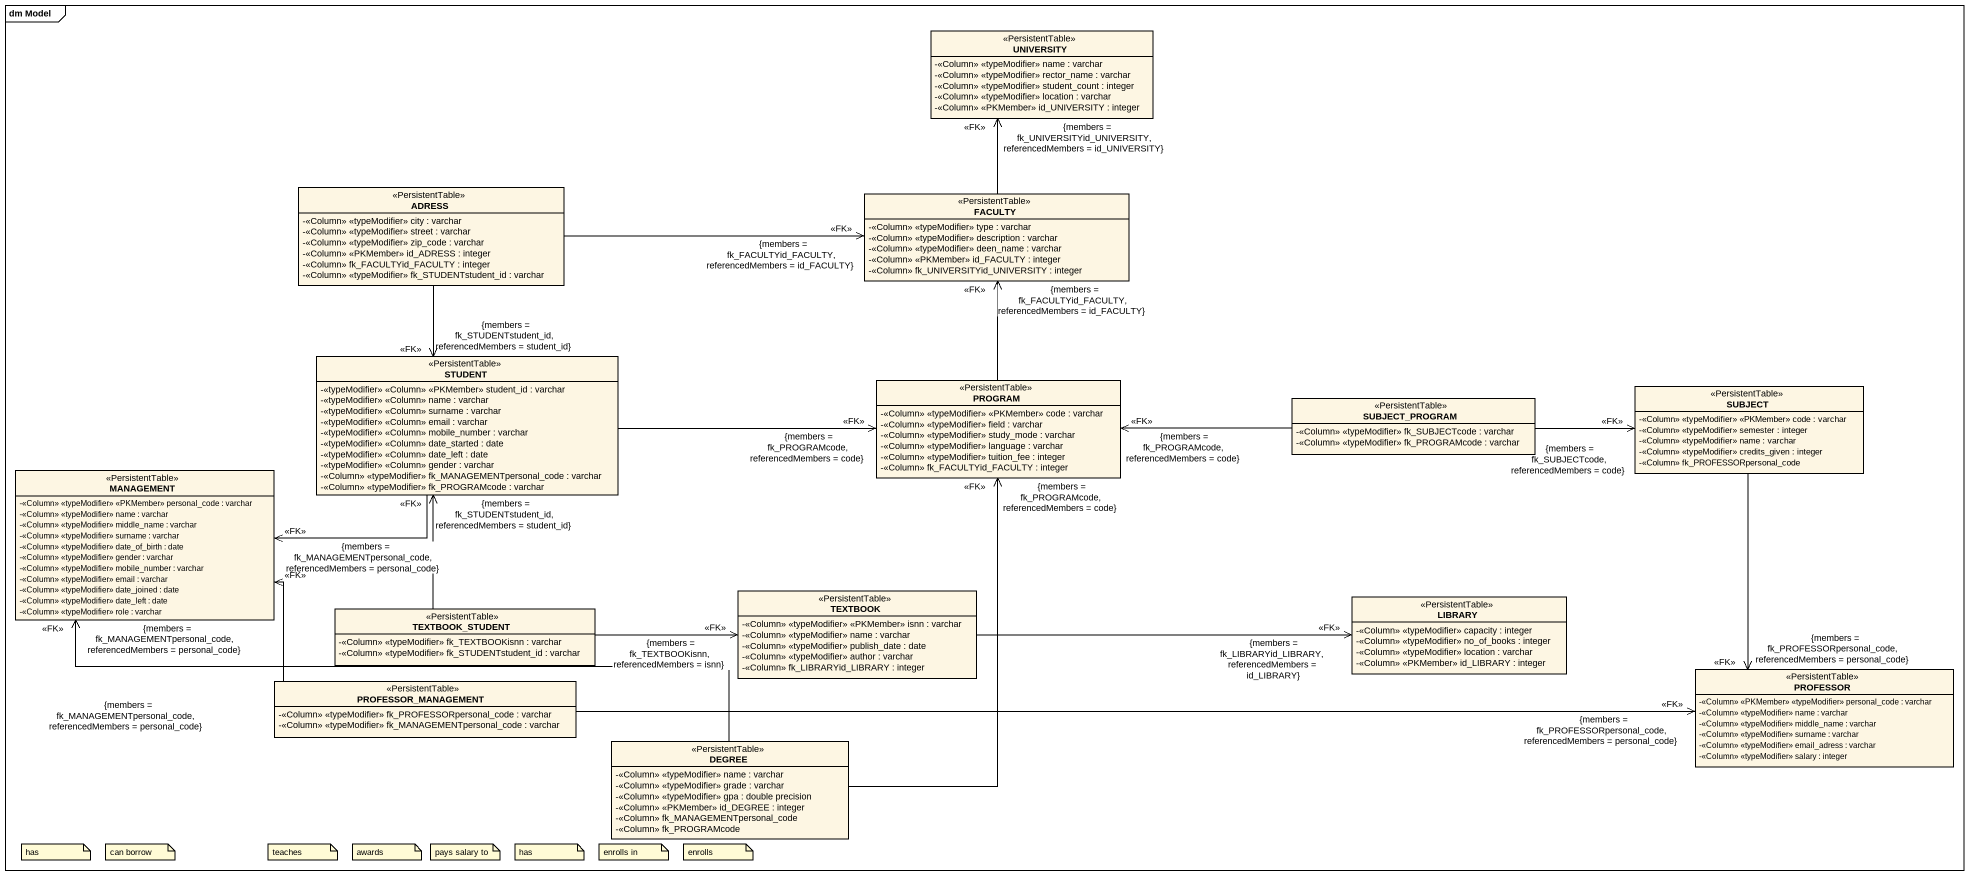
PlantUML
@startuml
mainframe dm Model
hide circle
hide empty members
skinparam classAttributeIconSize 0
class UNIVERSITY <<PersistentTable>> {
  -<<Column>> <<typeModifier>> name : varchar
  -<<Column>> <<typeModifier>> rector_name : varchar
  -<<Column>> <<typeModifier>> student_count : integer
  -<<Column>> <<typeModifier>> location : varchar
  -<<Column>> <<PKMember>> id_UNIVERSITY : integer
}
class ADRESS <<PersistentTable>> {
  -<<Column>> <<typeModifier>> city : varchar
  -<<Column>> <<typeModifier>> street : varchar
  -<<Column>> <<typeModifier>> zip_code : varchar
  -<<Column>> <<PKMember>> id_ADRESS : integer
  -<<Column>> fk_FACULTYid_FACULTY : integer
  -<<Column>> <<typeModifier>> fk_STUDENTstudent_id : varchar
}
class FACULTY <<PersistentTable>> {
  -<<Column>> <<typeModifier>> type : varchar
  -<<Column>> <<typeModifier>> description : varchar
  -<<Column>> <<typeModifier>> deen_name : varchar
  -<<Column>> <<PKMember>> id_FACULTY : integer
  -<<Column>> fk_UNIVERSITYid_UNIVERSITY : integer
}
class STUDENT <<PersistentTable>> {
  -<<typeModifier>> <<Column>> <<PKMember>> student_id : varchar
  -<<typeModifier>> <<Column>> name : varchar
  -<<typeModifier>> <<Column>> surname : varchar
  -<<typeModifier>> <<Column>> email : varchar
  -<<typeModifier>> <<Column>> mobile_number : varchar
  -<<typeModifier>> <<Column>> date_started : date
  -<<typeModifier>> <<Column>> date_left : date
  -<<typeModifier>> <<Column>> gender : varchar
  -<<Column>> <<typeModifier>> fk_MANAGEMENTpersonal_code : varchar
  -<<Column>> <<typeModifier>> fk_PROGRAMcode : varchar
}
class PROGRAM <<PersistentTable>> {
  -<<Column>> <<typeModifier>> <<PKMember>> code : varchar
  -<<Column>> <<typeModifier>> field : varchar
  -<<Column>> <<typeModifier>> study_mode : varchar
  -<<Column>> <<typeModifier>> language : varchar
  -<<Column>> <<typeModifier>> tuition_fee : integer
  -<<Column>> fk_FACULTYid_FACULTY : integer
}
class SUBJECT <<PersistentTable>> {
  -<<Column>> <<typeModifier>> <<PKMember>> code : varchar
  -<<Column>> <<typeModifier>> semester : integer
  -<<Column>> <<typeModifier>> name : varchar
  -<<Column>> <<typeModifier>> credits_given : integer
  -<<Column>> fk_PROFESSORpersonal_code
}
class SUBJECT_PROGRAM <<PersistentTable>> {
  -<<Column>> <<typeModifier>> fk_SUBJECTcode : varchar
  -<<Column>> <<typeModifier>> fk_PROGRAMcode : varchar
}
class MANAGEMENT <<PersistentTable>> {
  -<<Column>> <<typeModifier>> <<PKMember>> personal_code : varchar
  -<<Column>> <<typeModifier>> name : varchar
  -<<Column>> <<typeModifier>> middle_name : varchar
  -<<Column>> <<typeModifier>> surname : varchar
  -<<Column>> <<typeModifier>> date_of_birth : date
  -<<Column>> <<typeModifier>> gender : varchar
  -<<Column>> <<typeModifier>> mobile_number : varchar
  -<<Column>> <<typeModifier>> email : varchar
  -<<Column>> <<typeModifier>> date_joined : date
  -<<Column>> <<typeModifier>> date_left : date
  -<<Column>> <<typeModifier>> role : varchar
}
class TEXTBOOK_STUDENT <<PersistentTable>> {
  -<<Column>> <<typeModifier>> fk_TEXTBOOKisnn : varchar
  -<<Column>> <<typeModifier>> fk_STUDENTstudent_id : varchar
}
class TEXTBOOK <<PersistentTable>> {
  -<<Column>> <<typeModifier>> <<PKMember>> isnn : varchar
  -<<Column>> <<typeModifier>> name : varchar
  -<<Column>> <<typeModifier>> publish_date : date
  -<<Column>> <<typeModifier>> author : varchar
  -<<Column>> fk_LIBRARYid_LIBRARY : integer
}
class LIBRARY <<PersistentTable>> {
  -<<Column>> <<typeModifier>> capacity : integer
  -<<Column>> <<typeModifier>> no_of_books : integer
  -<<Column>> <<typeModifier>> location : varchar
  -<<Column>> <<PKMember>> id_LIBRARY : integer
}
class PROFESSOR_MANAGEMENT <<PersistentTable>> {
  -<<Column>> <<typeModifier>> fk_PROFESSORpersonal_code : varchar
  -<<Column>> <<typeModifier>> fk_MANAGEMENTpersonal_code : varchar
}
class PROFESSOR <<PersistentTable>> {
  -<<Column>> <<PKMember>> <<typeModifier>> personal_code : varchar
  -<<Column>> <<typeModifier>> name : varchar
  -<<Column>> <<typeModifier>> middle_name : varchar
  -<<Column>> <<typeModifier>> surname : varchar
  -<<Column>> <<typeModifier>> email_adress : varchar
  -<<Column>> <<typeModifier>> salary : integer
}
class DEGREE <<PersistentTable>> {
  -<<Column>> <<typeModifier>> name : varchar
  -<<Column>> <<typeModifier>> grade : varchar
  -<<Column>> <<typeModifier>> gpa : double precision
  -<<Column>> <<PKMember>> id_DEGREE : integer
  -<<Column>> fk_MANAGEMENTpersonal_code
  -<<Column>> fk_PROGRAMcode
}
ADRESS -right-> "<<FK>>\n{members = fk_FACULTYid_FACULTY, referencedMembers = id_FACULTY}" FACULTY
ADRESS --> "<<FK>>\n{members = fk_STUDENTstudent_id, referencedMembers = student_id}" STUDENT
FACULTY -up-> "<<FK>>\n{members = fk_UNIVERSITYid_UNIVERSITY, referencedMembers = id_UNIVERSITY}" UNIVERSITY
STUDENT -right-> "<<FK>>\n{members = fk_PROGRAMcode, referencedMembers = code}" PROGRAM
STUDENT -left-> "<<FK>>\n{members = fk_MANAGEMENTpersonal_code, referencedMembers = personal_code}" MANAGEMENT
PROGRAM -up-> "<<FK>>\n{members = fk_FACULTYid_FACULTY, referencedMembers = id_FACULTY}" FACULTY
SUBJECT --> "<<FK>>\n{members = fk_PROFESSORpersonal_code, referencedMembers = personal_code}" PROFESSOR
SUBJECT_PROGRAM -left-> "<<FK>>\n{members = fk_PROGRAMcode, referencedMembers = code}" PROGRAM
SUBJECT_PROGRAM -right-> "<<FK>>\n{members = fk_SUBJECTcode, referencedMembers = code}" SUBJECT
TEXTBOOK_STUDENT -up-> "<<FK>>\n{members = fk_STUDENTstudent_id, referencedMembers = student_id}" STUDENT
TEXTBOOK_STUDENT -right-> "<<FK>>\n{members = fk_TEXTBOOKisnn, referencedMembers = isnn}" TEXTBOOK
TEXTBOOK -right-> "<<FK>>\n{members = fk_LIBRARYid_LIBRARY, referencedMembers = id_LIBRARY}" LIBRARY
PROFESSOR_MANAGEMENT -left-> "<<FK>>\n{members = fk_MANAGEMENTpersonal_code, referencedMembers = personal_code}" MANAGEMENT
PROFESSOR_MANAGEMENT -right-> "<<FK>>\n{members = fk_PROFESSORpersonal_code, referencedMembers = personal_code}" PROFESSOR
DEGREE -up-> "<<FK>>\n{members = fk_PROGRAMcode, referencedMembers = code}" PROGRAM
DEGREE -left-> "<<FK>>\n{members = fk_MANAGEMENTpersonal_code, referencedMembers = personal_code}" MANAGEMENT
note as N1
  has
end note
note as N2
  can borrow
end note
note as N3
  teaches
end note
note as N4
  awards
end note
note as N5
  pays salary to
end note
note as N6
  has
end note
note as N7
  enrolls in
end note
note as N8
  enrolls
end note
@enduml
